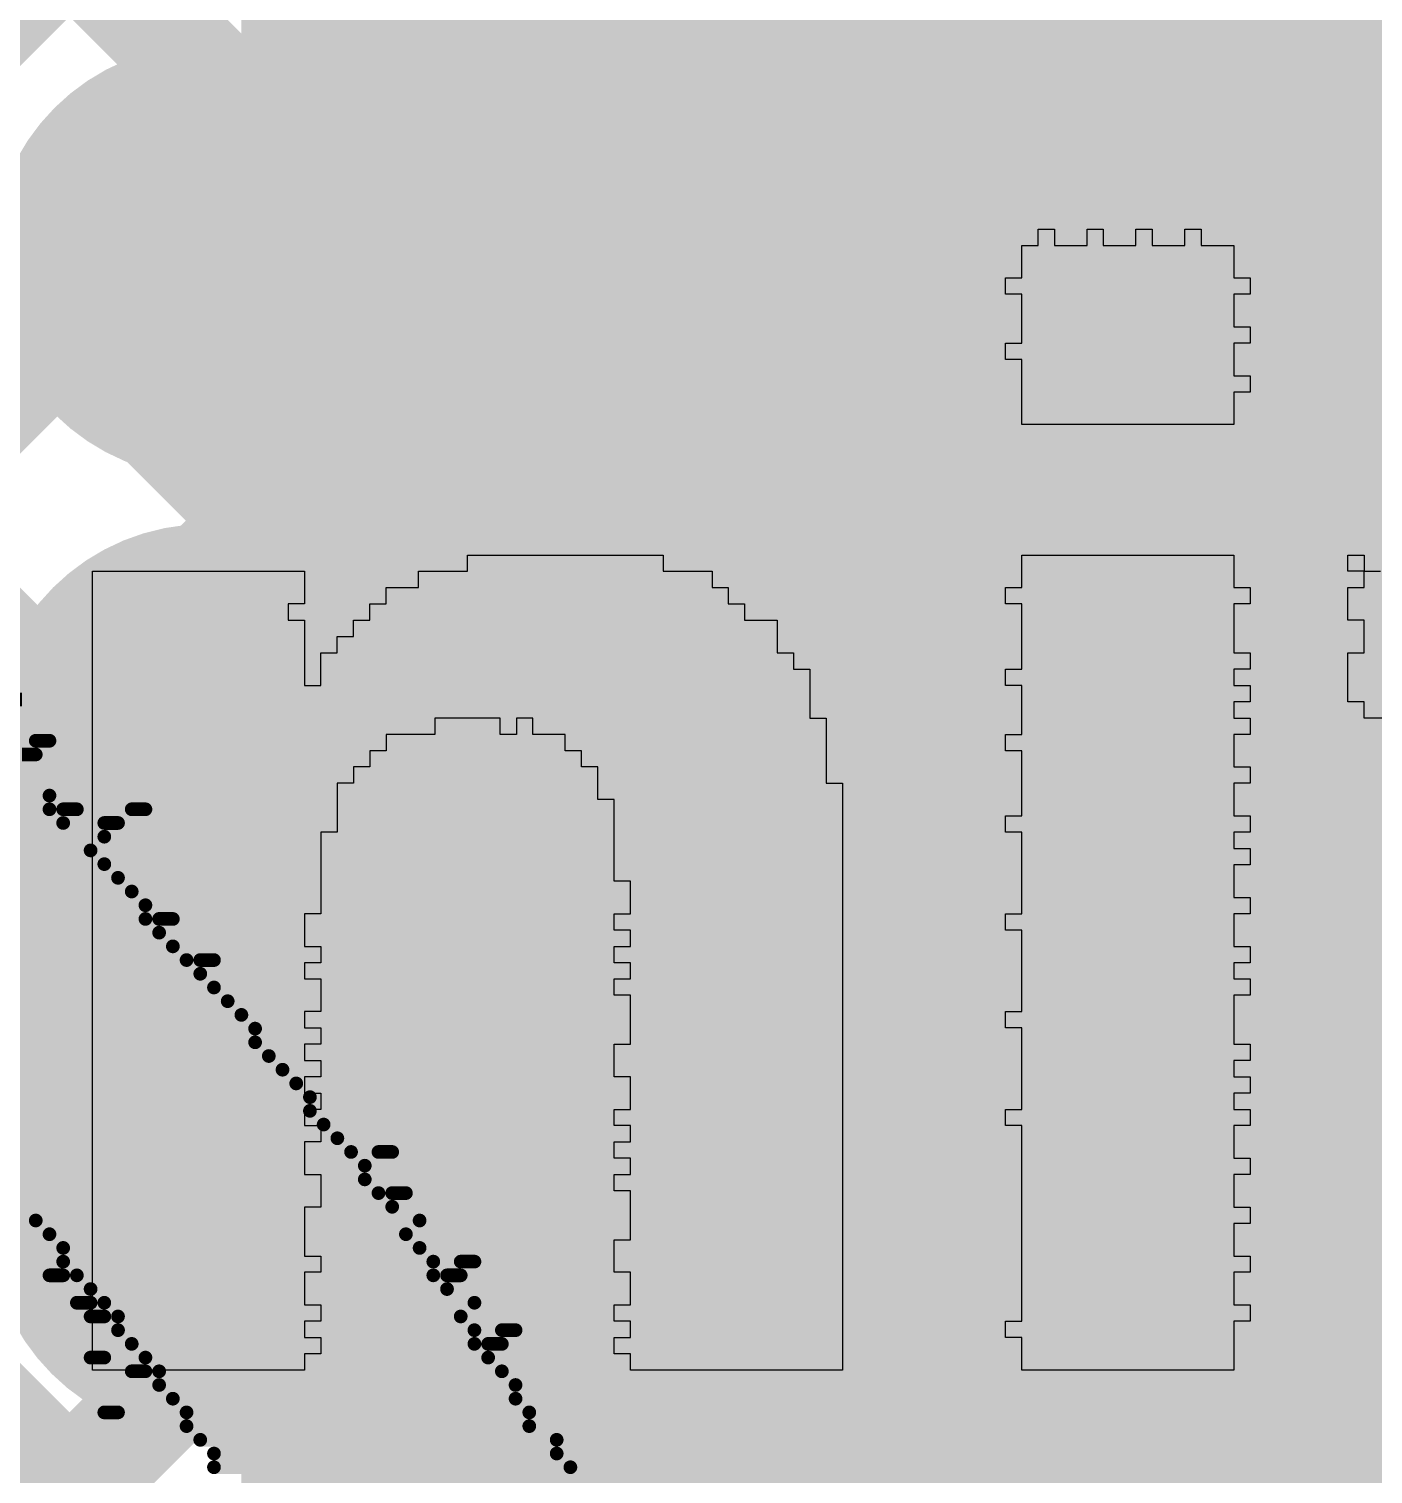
# Model space of a CAD drawing. Header units: millimetres. Extents: x 3.06 to 5.82, y 1.29 to 3.84.
# Drawn here: x 4.9185 to 5.0166, y 1.7265 to 1.8319 of the extents above; entities that cross this region are included whole.
import ezdxf

# ---------------------------------------------------------------- set-up
doc = ezdxf.new("R2010")
doc.units = ezdxf.units.MM
doc.header["$MEASUREMENT"] = 0
for name, color, linetype in [('BottomLayer', 5, 'Continuous'), ('BottomOverlay', 54, 'Continuous'), ('BottomSolder', 6, 'Continuous'), ('MultiLayer', 9, 'Continuous'), ('TopLayer', 1, 'Continuous'), ('TopOverlay', 2, 'Continuous'), ('TopSolder', 216, 'Continuous'), ('ViaHoleLayer', 16, 'Continuous')]:
    doc.layers.add(name, color=color, linetype=linetype)

msp = doc.modelspace()

# ---------------------------------------------------------------- linework, layer by layer
at = {"layer": 'BottomLayer', "const_width": 0.008}
for points in [[(4.57399, 1.491), (5.52299, 2.44)], [(4.60227, 1.491), (5.55127, 2.44)], [(4.63056, 1.491), (5.1809, 2.04134)], [(4.65884, 1.491), (5.175, 2.00716)], [(4.68712, 1.491), (5.17638, 1.98025)], [(4.69021, 1.9566), (5.10881, 1.538)], [(4.71849, 1.9566), (5.13709, 1.538)], [(4.71541, 1.491), (5.17455, 1.95014)], [(4.74369, 1.491), (5.17776, 1.92507)], [(4.77198, 1.491), (5.19842, 1.91745)], [(4.78737, 1.91601), (5.16537, 1.538)], [(4.81566, 1.916), (5.19366, 1.538)], [(4.84394, 1.916), (5.22094, 1.539)], [(4.87223, 1.916), (5.24923, 1.539)], [(4.90051, 1.916), (5.27751, 1.539)], [(4.9288, 1.916), (5.3084, 1.5364)]]:
    msp.add_lwpolyline(points, dxfattribs=at)
at = {"layer": 'BottomLayer', "const_width": 0.01181}
for points in [[(4.92565, 1.815, 1), (4.93746, 1.815, 1)], [(4.95576, 1.815, 1), (4.96757, 1.815, 1)], [(4.98587, 1.815, 1), (4.99768, 1.815, 1)], [(4.92554, 1.78, 1), (4.93735, 1.78, 1)], [(4.95565, 1.78, 1), (4.96746, 1.78, 1)], [(4.98576, 1.78, 1), (4.99757, 1.78, 1)], [(4.92543, 1.745, 1), (4.93724, 1.745, 1)], [(4.95554, 1.745, 1), (4.96735, 1.745, 1)], [(4.98565, 1.745, 1), (4.99746, 1.745, 1)]]:
    msp.add_lwpolyline(points, format="xyb", close=True, dxfattribs=at)
at = {"layer": 'BottomOverlay', "const_width": 0.001}
for points in [[(4.917, 1.783), (4.918, 1.783)], [(4.919, 1.78), (4.92, 1.78)], [(4.918, 1.779), (4.919, 1.779)], [(4.885, 1.777), (4.918, 1.777)], [(4.887, 1.776), (4.92, 1.776)], [(4.888, 1.775), (4.92, 1.775)], [(4.921, 1.775), (4.922, 1.775)], [(4.926, 1.775), (4.927, 1.775)], [(4.89, 1.774), (4.921, 1.774)], [(4.924, 1.774), (4.925, 1.774)], [(4.891, 1.773), (4.924, 1.773)], [(4.892, 1.772), (4.923, 1.772)], [(4.893, 1.771), (4.924, 1.771)], [(4.893, 1.77), (4.925, 1.77)], [(4.896, 1.769), (4.926, 1.769)], [(4.897, 1.768), (4.927, 1.768)], [(4.897, 1.767), (4.927, 1.767)], [(4.928, 1.767), (4.929, 1.767)], [(4.899, 1.766), (4.928, 1.766)], [(4.9, 1.765), (4.929, 1.765)], [(4.901, 1.764), (4.93, 1.764)], [(4.931, 1.764), (4.932, 1.764)], [(4.902, 1.763), (4.931, 1.763)], [(4.903, 1.762), (4.932, 1.762)], [(4.904, 1.761), (4.933, 1.761)], [(4.905, 1.76), (4.934, 1.76)], [(4.906, 1.759), (4.935, 1.759)], [(4.907, 1.758), (4.935, 1.758)], [(4.908, 1.757), (4.936, 1.757)], [(4.908, 1.756), (4.937, 1.756)], [(4.91, 1.755), (4.938, 1.755)], [(4.911, 1.754), (4.939, 1.754)], [(4.912, 1.753), (4.939, 1.753)], [(4.913, 1.752), (4.94, 1.752)], [(4.914, 1.751), (4.941, 1.751)], [(4.915, 1.75), (4.942, 1.75)], [(4.944, 1.75), (4.945, 1.75)], [(4.916, 1.749), (4.943, 1.749)], [(4.916, 1.748), (4.943, 1.748)], [(4.917, 1.747), (4.944, 1.747)], [(4.945, 1.747), (4.946, 1.747)], [(4.918, 1.746), (4.945, 1.746)], [(4.919, 1.745), (4.947, 1.745)], [(4.92, 1.744), (4.946, 1.744)], [(4.921, 1.743), (4.947, 1.743)], [(4.921, 1.742), (4.948, 1.742)], [(4.95, 1.742), (4.951, 1.742)], [(4.92, 1.741), (4.921, 1.741)], [(4.922, 1.741), (4.948, 1.741)], [(4.949, 1.741), (4.95, 1.741)], [(4.923, 1.74), (4.949, 1.74)], [(4.922, 1.739), (4.923, 1.739)], [(4.924, 1.739), (4.951, 1.739)], [(4.923, 1.738), (4.924, 1.738)], [(4.925, 1.738), (4.95, 1.738)], [(4.925, 1.737), (4.951, 1.737)], [(4.953, 1.737), (4.954, 1.737)], [(4.926, 1.736), (4.951, 1.736)], [(4.952, 1.736), (4.953, 1.736)], [(4.923, 1.735), (4.924, 1.735)], [(4.927, 1.735), (4.952, 1.735)], [(4.926, 1.734), (4.927, 1.734)], [(4.928, 1.734), (4.953, 1.734)], [(4.928, 1.733), (4.954, 1.733)], [(4.929, 1.732), (4.954, 1.732)], [(4.924, 1.731), (4.925, 1.731)], [(4.93, 1.731), (4.955, 1.731)], [(4.93, 1.73), (4.955, 1.73)], [(4.931, 1.729), (4.957, 1.729)], [(4.932, 1.728), (4.957, 1.728)], [(4.932, 1.727), (4.958, 1.727)]]:
    msp.add_lwpolyline(points, dxfattribs=at)
at = {"layer": 'BottomOverlay', "const_width": 0.0005}
for points in [[(4.91875, 1.78, 1), (4.91925, 1.78, 1)], [(4.91975, 1.78, 1), (4.92025, 1.78, 1)], [(4.91875, 1.779, 1), (4.91925, 1.779, 1)], [(4.91975, 1.776, 1), (4.92025, 1.776, 1)], [(4.91975, 1.775, 1), (4.92025, 1.775, 1)], [(4.92075, 1.775, 1), (4.92125, 1.775, 1)], [(4.92175, 1.775, 1), (4.92225, 1.775, 1)], [(4.92575, 1.775, 1), (4.92625, 1.775, 1)], [(4.92675, 1.775, 1), (4.92725, 1.775, 1)], [(4.92075, 1.774, 1), (4.92125, 1.774, 1)], [(4.92375, 1.774, 1), (4.92425, 1.774, 1)], [(4.92475, 1.774, 1), (4.92525, 1.774, 1)], [(4.92375, 1.773, 1), (4.92425, 1.773, 1)], [(4.92275, 1.772, 1), (4.92325, 1.772, 1)], [(4.92375, 1.771, 1), (4.92425, 1.771, 1)], [(4.92475, 1.77, 1), (4.92525, 1.77, 1)], [(4.92575, 1.769, 1), (4.92625, 1.769, 1)], [(4.92675, 1.768, 1), (4.92725, 1.768, 1)], [(4.92675, 1.767, 1), (4.92725, 1.767, 1)], [(4.92775, 1.767, 1), (4.92825, 1.767, 1)], [(4.92875, 1.767, 1), (4.92925, 1.767, 1)], [(4.92775, 1.766, 1), (4.92825, 1.766, 1)], [(4.92875, 1.765, 1), (4.92925, 1.765, 1)], [(4.92975, 1.764, 1), (4.93025, 1.764, 1)], [(4.93075, 1.764, 1), (4.93125, 1.764, 1)], [(4.93175, 1.764, 1), (4.93225, 1.764, 1)], [(4.93075, 1.763, 1), (4.93125, 1.763, 1)], [(4.93175, 1.762, 1), (4.93225, 1.762, 1)], [(4.93275, 1.761, 1), (4.93325, 1.761, 1)], [(4.93375, 1.76, 1), (4.93425, 1.76, 1)], [(4.93475, 1.759, 1), (4.93525, 1.759, 1)], [(4.93475, 1.758, 1), (4.93525, 1.758, 1)], [(4.93575, 1.757, 1), (4.93625, 1.757, 1)], [(4.93675, 1.756, 1), (4.93725, 1.756, 1)], [(4.93775, 1.755, 1), (4.93825, 1.755, 1)], [(4.93875, 1.754, 1), (4.93925, 1.754, 1)], [(4.93875, 1.753, 1), (4.93925, 1.753, 1)], [(4.93975, 1.752, 1), (4.94025, 1.752, 1)], [(4.94075, 1.751, 1), (4.94125, 1.751, 1)], [(4.94175, 1.75, 1), (4.94225, 1.75, 1)], [(4.94375, 1.75, 1), (4.94425, 1.75, 1)], [(4.94475, 1.75, 1), (4.94525, 1.75, 1)], [(4.94275, 1.749, 1), (4.94325, 1.749, 1)], [(4.94275, 1.748, 1), (4.94325, 1.748, 1)], [(4.94375, 1.747, 1), (4.94425, 1.747, 1)], [(4.94475, 1.747, 1), (4.94525, 1.747, 1)], [(4.94575, 1.747, 1), (4.94625, 1.747, 1)], [(4.94475, 1.746, 1), (4.94525, 1.746, 1)], [(4.91875, 1.745, 1), (4.91925, 1.745, 1)], [(4.94675, 1.745, 1), (4.94725, 1.745, 1)], [(4.91975, 1.744, 1), (4.92025, 1.744, 1)], [(4.94575, 1.744, 1), (4.94625, 1.744, 1)], [(4.92075, 1.743, 1), (4.92125, 1.743, 1)], [(4.94675, 1.743, 1), (4.94725, 1.743, 1)], [(4.92075, 1.742, 1), (4.92125, 1.742, 1)], [(4.94775, 1.742, 1), (4.94825, 1.742, 1)], [(4.94975, 1.742, 1), (4.95025, 1.742, 1)], [(4.95075, 1.742, 1), (4.95125, 1.742, 1)], [(4.91975, 1.741, 1), (4.92025, 1.741, 1)], [(4.92075, 1.741, 1), (4.92125, 1.741, 1)], [(4.92175, 1.741, 1), (4.92225, 1.741, 1)], [(4.94775, 1.741, 1), (4.94825, 1.741, 1)], [(4.94875, 1.741, 1), (4.94925, 1.741, 1)], [(4.94975, 1.741, 1), (4.95025, 1.741, 1)], [(4.92275, 1.74, 1), (4.92325, 1.74, 1)], [(4.94875, 1.74, 1), (4.94925, 1.74, 1)], [(4.92175, 1.739, 1), (4.92225, 1.739, 1)], [(4.92275, 1.739, 1), (4.92325, 1.739, 1)], [(4.92375, 1.739, 1), (4.92425, 1.739, 1)], [(4.95075, 1.739, 1), (4.95125, 1.739, 1)], [(4.92275, 1.738, 1), (4.92325, 1.738, 1)], [(4.92375, 1.738, 1), (4.92425, 1.738, 1)], [(4.92475, 1.738, 1), (4.92525, 1.738, 1)], [(4.92475, 1.737, 1), (4.92525, 1.737, 1)], [(4.94975, 1.738, 1), (4.95025, 1.738, 1)], [(4.95075, 1.737, 1), (4.95125, 1.737, 1)], [(4.95275, 1.737, 1), (4.95325, 1.737, 1)], [(4.95375, 1.737, 1), (4.95425, 1.737, 1)], [(4.92575, 1.736, 1), (4.92625, 1.736, 1)], [(4.95075, 1.736, 1), (4.95125, 1.736, 1)], [(4.95175, 1.736, 1), (4.95225, 1.736, 1)], [(4.95275, 1.736, 1), (4.95325, 1.736, 1)], [(4.92275, 1.735, 1), (4.92325, 1.735, 1)], [(4.92375, 1.735, 1), (4.92425, 1.735, 1)], [(4.92675, 1.735, 1), (4.92725, 1.735, 1)], [(4.95175, 1.735, 1), (4.95225, 1.735, 1)], [(4.92575, 1.734, 1), (4.92625, 1.734, 1)], [(4.92675, 1.734, 1), (4.92725, 1.734, 1)], [(4.92775, 1.734, 1), (4.92825, 1.734, 1)], [(4.95275, 1.734, 1), (4.95325, 1.734, 1)], [(4.92775, 1.733, 1), (4.92825, 1.733, 1)], [(4.95375, 1.733, 1), (4.95425, 1.733, 1)], [(4.92875, 1.732, 1), (4.92925, 1.732, 1)], [(4.95375, 1.732, 1), (4.95425, 1.732, 1)], [(4.92375, 1.731, 1), (4.92425, 1.731, 1)], [(4.92475, 1.731, 1), (4.92525, 1.731, 1)], [(4.92975, 1.731, 1), (4.93025, 1.731, 1)], [(4.95475, 1.731, 1), (4.95525, 1.731, 1)], [(4.92975, 1.73, 1), (4.93025, 1.73, 1)], [(4.95475, 1.73, 1), (4.95525, 1.73, 1)], [(4.93075, 1.729, 1), (4.93125, 1.729, 1)], [(4.95675, 1.729, 1), (4.95725, 1.729, 1)], [(4.93175, 1.728, 1), (4.93225, 1.728, 1)], [(4.95675, 1.728, 1), (4.95725, 1.728, 1)], [(4.93175, 1.727, 1), (4.93225, 1.727, 1)], [(4.95775, 1.727, 1), (4.95825, 1.727, 1)]]:
    msp.add_lwpolyline(points, format="xyb", close=True, dxfattribs=at)
at = {"layer": 'BottomSolder', "const_width": 0.01581}
for points in [[(4.92365, 1.815, 1), (4.93946, 1.815, 1)], [(4.95376, 1.815, 1), (4.96957, 1.815, 1)], [(4.98387, 1.815, 1), (4.99968, 1.815, 1)], [(4.92354, 1.78, 1), (4.93935, 1.78, 1)], [(4.95365, 1.78, 1), (4.96946, 1.78, 1)], [(4.98376, 1.78, 1), (4.99957, 1.78, 1)], [(4.92343, 1.745, 1), (4.93924, 1.745, 1)], [(4.95354, 1.745, 1), (4.96935, 1.745, 1)], [(4.98365, 1.745, 1), (4.99946, 1.745, 1)]]:
    msp.add_lwpolyline(points, format="xyb", close=True, dxfattribs=at)
at = {"layer": 'MultiLayer', "const_width": 0.01181}
for points in [[(4.92565, 1.815, 1), (4.93746, 1.815, 1)], [(4.95576, 1.815, 1), (4.96757, 1.815, 1)], [(4.98587, 1.815, 1), (4.99768, 1.815, 1)], [(4.92554, 1.78, 1), (4.93735, 1.78, 1)], [(4.95565, 1.78, 1), (4.96746, 1.78, 1)], [(4.98576, 1.78, 1), (4.99757, 1.78, 1)], [(4.92543, 1.745, 1), (4.93724, 1.745, 1)], [(4.95554, 1.745, 1), (4.96735, 1.745, 1)], [(4.98565, 1.745, 1), (4.99746, 1.745, 1)]]:
    msp.add_lwpolyline(points, format="xyb", close=True, dxfattribs=at)
at = {"layer": 'TopLayer', "const_width": 0.008}
for points in [[(4.892, 1.72416), (5.25884, 2.091)], [(4.892, 1.80901), (5.17399, 2.091)], [(4.892, 1.78073), (5.20227, 2.091)], [(4.892, 1.75244), (5.23056, 2.091)], [(4.892, 1.69588), (5.17638, 1.98025)], [(4.892, 1.66759), (5.17458, 1.95018)], [(4.892, 1.63931), (5.17776, 1.92507)], [(4.892, 1.92451), (5.15451, 1.662)], [(4.892, 1.61102), (5.19842, 1.91745)], [(4.92825, 1.91655), (5.1828, 1.662)], [(4.892, 1.89623), (5.12623, 1.662)], [(4.892, 1.86794), (5.09794, 1.662)], [(4.892, 1.83966), (5.075, 1.65666)], [(4.892, 1.81137), (5.075, 1.62837)], [(4.892, 1.78309), (5.075, 1.60009)], [(4.892, 1.75481), (5.075, 1.57181)]]:
    msp.add_lwpolyline(points, dxfattribs=at)
at = {"layer": 'TopLayer', "const_width": 0.01181}
for points in [[(4.92565, 1.815, 1), (4.93746, 1.815, 1)], [(4.95576, 1.815, 1), (4.96757, 1.815, 1)], [(4.98587, 1.815, 1), (4.99768, 1.815, 1)], [(4.92554, 1.78, 1), (4.93735, 1.78, 1)], [(4.95565, 1.78, 1), (4.96746, 1.78, 1)], [(4.98576, 1.78, 1), (4.99757, 1.78, 1)], [(4.92543, 1.745, 1), (4.93724, 1.745, 1)], [(4.95554, 1.745, 1), (4.96735, 1.745, 1)], [(4.98565, 1.745, 1), (4.99746, 1.745, 1)]]:
    msp.add_lwpolyline(points, format="xyb", close=True, dxfattribs=at)
at = {"layer": 'TopLayer'}
for points in [[(4.934, 1.661), (5.174, 1.661), (4.934, 1.902), (5.174, 1.902)], [(4.971, 1.661), (5.379, 1.661), (4.971, 1.736), (5.379, 1.736)]]:
    msp.add_solid(points, dxfattribs=at)
at = {"layer": 'TopOverlay'}
for p, q in [((4.99212, 1.81614), (4.99212, 1.81733)), ((4.99212, 1.81733), (4.99331, 1.81733)), ((4.99331, 1.81733), (4.99331, 1.81614)), ((4.99569, 1.81614), (4.99569, 1.81733)), ((4.99569, 1.81733), (4.99687, 1.81733)), ((4.99687, 1.81733), (4.99687, 1.81614)), ((4.99925, 1.81614), (4.99925, 1.81733)), ((4.99925, 1.81733), (5.00044, 1.81733)), ((5.00044, 1.81733), (5.00044, 1.81614)), ((5.00282, 1.81614), (5.00282, 1.81733)), ((5.00282, 1.81733), (5.00401, 1.81733)), ((5.00401, 1.81733), (5.00401, 1.81614)), ((4.99093, 1.81495), (4.99093, 1.81614)), ((4.99093, 1.81614), (4.99212, 1.81614)), ((4.99331, 1.81614), (4.99569, 1.81614)), ((4.99687, 1.81614), (4.99925, 1.81614)), ((5.00044, 1.81614), (5.00282, 1.81614)), ((5.00401, 1.81614), (5.00639, 1.81614)), ((5.00639, 1.81614), (5.00639, 1.81495)), ((4.99093, 1.81376), (4.99093, 1.81495)), ((5.00639, 1.81495), (5.00639, 1.81376)), ((4.98974, 1.81257), (4.98974, 1.81376)), ((4.98974, 1.81376), (4.99093, 1.81376)), ((5.00639, 1.81376), (5.00758, 1.81376)), ((5.00758, 1.81376), (5.00758, 1.81257)), ((4.99093, 1.81257), (4.98974, 1.81257)), ((4.99093, 1.81138), (4.99093, 1.81257)), ((5.00758, 1.81257), (5.00639, 1.81257)), ((5.00639, 1.81257), (5.00639, 1.81138)), ((4.99093, 1.8102), (4.99093, 1.81138)), ((5.00639, 1.81138), (5.00639, 1.8102)), ((4.99093, 1.80901), (4.99093, 1.8102)), ((5.00639, 1.8102), (5.00758, 1.8102)), ((5.00758, 1.8102), (5.00758, 1.80901)), ((4.98974, 1.80782), (4.98974, 1.80901)), ((4.98974, 1.80901), (4.99093, 1.80901)), ((5.00758, 1.80901), (5.00639, 1.80901)), ((5.00639, 1.80901), (5.00639, 1.80782)), ((4.99093, 1.80782), (4.98974, 1.80782)), ((4.99093, 1.80663), (4.99093, 1.80782)), ((5.00639, 1.80782), (5.00639, 1.80663)), ((4.99093, 1.80544), (4.99093, 1.80663)), ((5.00639, 1.80663), (5.00758, 1.80663)), ((5.00758, 1.80663), (5.00758, 1.80544)), ((4.99093, 1.80425), (4.99093, 1.80544)), ((5.00758, 1.80544), (5.00639, 1.80544)), ((5.00639, 1.80544), (5.00639, 1.80425)), ((4.99093, 1.80306), (4.99093, 1.80425)), ((5.00639, 1.80425), (5.00639, 1.80306)), ((5.00639, 1.80306), (4.99093, 1.80306)), ((4.95049, 1.79236), (4.95049, 1.79355)), ((4.95049, 1.79355), (4.96476, 1.79355)), ((4.96476, 1.79355), (4.96476, 1.79236)), ((4.99093, 1.79236), (4.99093, 1.79355)), ((4.99093, 1.79355), (5.00639, 1.79355)), ((5.00639, 1.79355), (5.00639, 1.79236)), ((5.01471, 1.79236), (5.01471, 1.79355)), ((5.01471, 1.79355), (5.0159, 1.79355)), ((5.0159, 1.79355), (5.0159, 1.79236)), ((4.92314, 1.79117), (4.92314, 1.79236)), ((4.92314, 1.79236), (4.9386, 1.79236)), ((4.9386, 1.79236), (4.9386, 1.79117)), ((4.94693, 1.79117), (4.94693, 1.79236)), ((4.94693, 1.79236), (4.95049, 1.79236)), ((4.96476, 1.79236), (4.96833, 1.79236)), ((4.96833, 1.79236), (4.96833, 1.79117)), ((4.99093, 1.79117), (4.99093, 1.79236)), ((5.00639, 1.79236), (5.00639, 1.79117)), ((5.0159, 1.79236), (5.01471, 1.79236)), ((5.0159, 1.79117), (5.0159, 1.79236)), ((5.0159, 1.79236), (5.01709, 1.79236)), ((4.92314, 1.78998), (4.92314, 1.79117)), ((4.9386, 1.79117), (4.9386, 1.78998)), ((4.94455, 1.78998), (4.94455, 1.79117)), ((4.94455, 1.79117), (4.94693, 1.79117)), ((4.96833, 1.79117), (4.96952, 1.79117)), ((4.96952, 1.79117), (4.96952, 1.78998)), ((4.98974, 1.78998), (4.98974, 1.79117)), ((4.98974, 1.79117), (4.99093, 1.79117)), ((5.00639, 1.79117), (5.00758, 1.79117)), ((5.00758, 1.79117), (5.00758, 1.78998)), ((5.01471, 1.78998), (5.01471, 1.79117)), ((5.01471, 1.79117), (5.0159, 1.79117)), ((4.92314, 1.78879), (4.92314, 1.78998)), ((4.9386, 1.78998), (4.93741, 1.78998)), ((4.93741, 1.78998), (4.93741, 1.78879)), ((4.94336, 1.78879), (4.94336, 1.78998)), ((4.94336, 1.78998), (4.94455, 1.78998)), ((4.96952, 1.78998), (4.97071, 1.78998)), ((4.97071, 1.78998), (4.97071, 1.78879)), ((4.99093, 1.78998), (4.98974, 1.78998)), ((4.99093, 1.78879), (4.99093, 1.78998)), ((5.00758, 1.78998), (5.00639, 1.78998)), ((5.00639, 1.78998), (5.00639, 1.78879)), ((5.01471, 1.78879), (5.01471, 1.78998)), ((4.92314, 1.7876), (4.92314, 1.78879)), ((4.93741, 1.78879), (4.9386, 1.78879)), ((4.9386, 1.78879), (4.9386, 1.7876)), ((4.94217, 1.7876), (4.94217, 1.78879)), ((4.94217, 1.78879), (4.94336, 1.78879)), ((4.97071, 1.78879), (4.97309, 1.78879)), ((4.97309, 1.78879), (4.97309, 1.7876)), ((4.99093, 1.7876), (4.99093, 1.78879)), ((5.00639, 1.78879), (5.00639, 1.7876)), ((5.0159, 1.78879), (5.01471, 1.78879)), ((5.0159, 1.7876), (5.0159, 1.78879)), ((4.92314, 1.78641), (4.92314, 1.7876)), ((4.9386, 1.7876), (4.9386, 1.78641)), ((4.94098, 1.78641), (4.94098, 1.7876)), ((4.94098, 1.7876), (4.94217, 1.7876)), ((4.97309, 1.7876), (4.97309, 1.78641)), ((4.99093, 1.78641), (4.99093, 1.7876)), ((5.00639, 1.7876), (5.00639, 1.78641)), ((5.0159, 1.78641), (5.0159, 1.7876)), ((4.92314, 1.78522), (4.92314, 1.78641)), ((4.9386, 1.78641), (4.9386, 1.78522)), ((4.93979, 1.78522), (4.93979, 1.78641)), ((4.93979, 1.78641), (4.94098, 1.78641)), ((4.97309, 1.78641), (4.97428, 1.78641)), ((4.97428, 1.78641), (4.97428, 1.78522)), ((4.99093, 1.78522), (4.99093, 1.78641)), ((5.00639, 1.78641), (5.00758, 1.78641)), ((5.00758, 1.78641), (5.00758, 1.78522)), ((5.01471, 1.78522), (5.01471, 1.78641)), ((5.01471, 1.78641), (5.0159, 1.78641)), ((4.92314, 1.78403), (4.92314, 1.78522)), ((4.9386, 1.78522), (4.9386, 1.78403)), ((4.93979, 1.78403), (4.93979, 1.78522)), ((4.97428, 1.78522), (4.97547, 1.78522)), ((4.97547, 1.78522), (4.97547, 1.78403)), ((4.98974, 1.78403), (4.98974, 1.78522)), ((4.98974, 1.78522), (4.99093, 1.78522)), ((5.00758, 1.78522), (5.00639, 1.78522)), ((5.00639, 1.78522), (5.00639, 1.78403)), ((5.01471, 1.78403), (5.01471, 1.78522)), ((4.92314, 1.78284), (4.92314, 1.78403)), ((4.9386, 1.78403), (4.93979, 1.78403)), ((4.97547, 1.78403), (4.97547, 1.78284)), ((4.99093, 1.78403), (4.98974, 1.78403)), ((4.99093, 1.78284), (4.99093, 1.78403)), ((5.00639, 1.78403), (5.00758, 1.78403)), ((5.00758, 1.78403), (5.00758, 1.78284)), ((5.01471, 1.78284), (5.01471, 1.78403)), ((4.92314, 1.78165), (4.92314, 1.78284)), ((4.97547, 1.78284), (4.97547, 1.78165)), ((4.99093, 1.78165), (4.99093, 1.78284)), ((5.00758, 1.78284), (5.00639, 1.78284)), ((5.00639, 1.78284), (5.00639, 1.78165)), ((5.0159, 1.78284), (5.01471, 1.78284)), ((5.0159, 1.78165), (5.0159, 1.78284)), ((4.92314, 1.78046), (4.92314, 1.78165)), ((4.95287, 1.78165), (4.94811, 1.78165)), ((4.94811, 1.78165), (4.94811, 1.78046)), ((4.95287, 1.78046), (4.95287, 1.78165)), ((4.95525, 1.78165), (4.95406, 1.78165)), ((4.95406, 1.78165), (4.95406, 1.78046)), ((4.95525, 1.78046), (4.95525, 1.78165)), ((4.97547, 1.78165), (4.97666, 1.78165)), ((4.97666, 1.78165), (4.97666, 1.78046)), ((4.99093, 1.78046), (4.99093, 1.78165)), ((5.00639, 1.78165), (5.00758, 1.78165)), ((5.00758, 1.78165), (5.00758, 1.78046)), ((5.02304, 1.78165), (5.0159, 1.78165)), ((4.92314, 1.77927), (4.92314, 1.78046)), ((4.94811, 1.78046), (4.94455, 1.78046)), ((4.94455, 1.78046), (4.94455, 1.77927)), ((4.95406, 1.78046), (4.95287, 1.78046)), ((4.95763, 1.78046), (4.95525, 1.78046)), ((4.95763, 1.77927), (4.95763, 1.78046)), ((4.97666, 1.78046), (4.97666, 1.77927)), ((4.98974, 1.77927), (4.98974, 1.78046)), ((4.98974, 1.78046), (4.99093, 1.78046)), ((5.00758, 1.78046), (5.00639, 1.78046)), ((5.00639, 1.78046), (5.00639, 1.77927)), ((4.92314, 1.77809), (4.92314, 1.77927)), ((4.94455, 1.77927), (4.94336, 1.77927)), ((4.94336, 1.77927), (4.94336, 1.77809)), ((4.95882, 1.77927), (4.95763, 1.77927)), ((4.95882, 1.77809), (4.95882, 1.77927)), ((4.97666, 1.77927), (4.97666, 1.77809)), ((4.99093, 1.77927), (4.98974, 1.77927)), ((4.99093, 1.77809), (4.99093, 1.77927)), ((5.00639, 1.77927), (5.00639, 1.77809)), ((4.92314, 1.7769), (4.92314, 1.77809)), ((4.94336, 1.77809), (4.94217, 1.77809)), ((4.94217, 1.77809), (4.94217, 1.7769)), ((4.96001, 1.77809), (4.95882, 1.77809)), ((4.96001, 1.7769), (4.96001, 1.77809)), ((4.97666, 1.77809), (4.97666, 1.7769)), ((4.99093, 1.7769), (4.99093, 1.77809)), ((5.00639, 1.77809), (5.00758, 1.77809)), ((5.00758, 1.77809), (5.00758, 1.7769)), ((4.92314, 1.77571), (4.92314, 1.7769)), ((4.94217, 1.7769), (4.94098, 1.7769)), ((4.94098, 1.7769), (4.94098, 1.77571)), ((4.96001, 1.77571), (4.96001, 1.7769)), ((4.97666, 1.7769), (4.97785, 1.7769)), ((4.97785, 1.7769), (4.97785, 1.77571)), ((4.99093, 1.77571), (4.99093, 1.7769)), ((5.00758, 1.7769), (5.00639, 1.7769)), ((5.00639, 1.7769), (5.00639, 1.77571)), ((4.92314, 1.77452), (4.92314, 1.77571)), ((4.94098, 1.77571), (4.94098, 1.77452)), ((4.9612, 1.77571), (4.96001, 1.77571)), ((4.9612, 1.77452), (4.9612, 1.77571)), ((4.97785, 1.77571), (4.97785, 1.77452)), ((4.99093, 1.77452), (4.99093, 1.77571)), ((5.00639, 1.77571), (5.00639, 1.77452)), ((4.92314, 1.77333), (4.92314, 1.77452)), ((4.94098, 1.77452), (4.94098, 1.77333)), ((4.9612, 1.77333), (4.9612, 1.77452)), ((4.97785, 1.77452), (4.97785, 1.77333)), ((4.98974, 1.77333), (4.98974, 1.77452)), ((4.98974, 1.77452), (4.99093, 1.77452)), ((5.00639, 1.77452), (5.00758, 1.77452)), ((5.00758, 1.77452), (5.00758, 1.77333)), ((4.92314, 1.77214), (4.92314, 1.77333)), ((4.94098, 1.77333), (4.93979, 1.77333)), ((4.93979, 1.77333), (4.93979, 1.77214)), ((4.9612, 1.77214), (4.9612, 1.77333)), ((4.97785, 1.77333), (4.97785, 1.77214)), ((4.99093, 1.77333), (4.98974, 1.77333)), ((4.99093, 1.77214), (4.99093, 1.77333)), ((5.00758, 1.77333), (5.00639, 1.77333)), ((5.00639, 1.77333), (5.00639, 1.77214)), ((4.92314, 1.77095), (4.92314, 1.77214)), ((4.93979, 1.77214), (4.93979, 1.77095)), ((4.9612, 1.77095), (4.9612, 1.77214)), ((4.97785, 1.77214), (4.97785, 1.77095)), ((4.99093, 1.77095), (4.99093, 1.77214)), ((5.00639, 1.77214), (5.00758, 1.77214)), ((5.00758, 1.77214), (5.00758, 1.77095)), ((4.92314, 1.76976), (4.92314, 1.77095)), ((4.93979, 1.77095), (4.93979, 1.76976)), ((4.9612, 1.76976), (4.9612, 1.77095)), ((4.97785, 1.77095), (4.97785, 1.76976)), ((4.99093, 1.76976), (4.99093, 1.77095)), ((5.00758, 1.77095), (5.00639, 1.77095)), ((5.00639, 1.77095), (5.00639, 1.76976)), ((4.92314, 1.76857), (4.92314, 1.76976)), ((4.93979, 1.76976), (4.93979, 1.76857)), ((4.96239, 1.76976), (4.9612, 1.76976)), ((4.96239, 1.76857), (4.96239, 1.76976)), ((4.97785, 1.76976), (4.97785, 1.76857)), ((4.99093, 1.76857), (4.99093, 1.76976)), ((5.00639, 1.76976), (5.00639, 1.76857)), ((4.92314, 1.76738), (4.92314, 1.76857)), ((4.93979, 1.76857), (4.93979, 1.76738)), ((4.96239, 1.76738), (4.96239, 1.76857)), ((4.97785, 1.76857), (4.97785, 1.76738)), ((4.99093, 1.76738), (4.99093, 1.76857)), ((5.00639, 1.76857), (5.00758, 1.76857)), ((5.00758, 1.76857), (5.00758, 1.76738)), ((4.92314, 1.76619), (4.92314, 1.76738)), ((4.93979, 1.76738), (4.9386, 1.76738)), ((4.9386, 1.76738), (4.9386, 1.76619)), ((4.9612, 1.76619), (4.9612, 1.76738)), ((4.9612, 1.76738), (4.96239, 1.76738)), ((4.97785, 1.76738), (4.97785, 1.76619)), ((4.98974, 1.76619), (4.98974, 1.76738)), ((4.98974, 1.76738), (4.99093, 1.76738)), ((5.00758, 1.76738), (5.00639, 1.76738)), ((5.00639, 1.76738), (5.00639, 1.76619)), ((4.92314, 1.765), (4.92314, 1.76619)), ((4.9386, 1.76619), (4.9386, 1.765)), ((4.96239, 1.76619), (4.9612, 1.76619)), ((4.96239, 1.765), (4.96239, 1.76619)), ((4.97785, 1.76619), (4.97785, 1.765)), ((4.99093, 1.76619), (4.98974, 1.76619)), ((4.99093, 1.765), (4.99093, 1.76619)), ((5.00639, 1.76619), (5.00639, 1.765)), ((4.92314, 1.76381), (4.92314, 1.765)), ((4.9386, 1.765), (4.93979, 1.765)), ((4.93979, 1.765), (4.93979, 1.76381)), ((4.9612, 1.76381), (4.9612, 1.765)), ((4.9612, 1.765), (4.96239, 1.765)), ((4.97785, 1.765), (4.97785, 1.76381)), ((4.99093, 1.76381), (4.99093, 1.765)), ((5.00639, 1.765), (5.00758, 1.765)), ((5.00758, 1.765), (5.00758, 1.76381)), ((4.92314, 1.76263), (4.92314, 1.76381)), ((4.93979, 1.76381), (4.9386, 1.76381)), ((4.9386, 1.76381), (4.9386, 1.76263)), ((4.96239, 1.76381), (4.9612, 1.76381)), ((4.96239, 1.76263), (4.96239, 1.76381)), ((4.97785, 1.76381), (4.97785, 1.76263)), ((4.99093, 1.76263), (4.99093, 1.76381)), ((5.00758, 1.76381), (5.00639, 1.76381)), ((5.00639, 1.76381), (5.00639, 1.76263)), ((4.92314, 1.76144), (4.92314, 1.76263)), ((4.9386, 1.76263), (4.93979, 1.76263)), ((4.93979, 1.76263), (4.93979, 1.76144)), ((4.9612, 1.76144), (4.9612, 1.76263)), ((4.9612, 1.76263), (4.96239, 1.76263)), ((4.97785, 1.76263), (4.97785, 1.76144)), ((4.99093, 1.76144), (4.99093, 1.76263)), ((5.00639, 1.76263), (5.00758, 1.76263)), ((5.00758, 1.76263), (5.00758, 1.76144)), ((4.92314, 1.76025), (4.92314, 1.76144)), ((4.93979, 1.76144), (4.93979, 1.76025)), ((4.96239, 1.76144), (4.9612, 1.76144)), ((4.96239, 1.76025), (4.96239, 1.76144)), ((4.97785, 1.76144), (4.97785, 1.76025)), ((4.99093, 1.76025), (4.99093, 1.76144)), ((5.00758, 1.76144), (5.00639, 1.76144)), ((5.00639, 1.76144), (5.00639, 1.76025)), ((4.92314, 1.75906), (4.92314, 1.76025)), ((4.93979, 1.76025), (4.9386, 1.76025)), ((4.9386, 1.76025), (4.9386, 1.75906)), ((4.96239, 1.75906), (4.96239, 1.76025)), ((4.97785, 1.76025), (4.97785, 1.75906)), ((4.98974, 1.75906), (4.98974, 1.76025)), ((4.98974, 1.76025), (4.99093, 1.76025)), ((5.00639, 1.76025), (5.00639, 1.75906)), ((4.92314, 1.75787), (4.92314, 1.75906)), ((4.9386, 1.75906), (4.93979, 1.75906)), ((4.93979, 1.75906), (4.93979, 1.75787)), ((4.96239, 1.75787), (4.96239, 1.75906)), ((4.97785, 1.75906), (4.97785, 1.75787)), ((4.99093, 1.75906), (4.98974, 1.75906)), ((4.99093, 1.75787), (4.99093, 1.75906)), ((5.00639, 1.75906), (5.00639, 1.75787)), ((4.92314, 1.75668), (4.92314, 1.75787)), ((4.93979, 1.75787), (4.9386, 1.75787)), ((4.9386, 1.75787), (4.9386, 1.75668)), ((4.9612, 1.75668), (4.9612, 1.75787)), ((4.9612, 1.75787), (4.96239, 1.75787)), ((4.97785, 1.75787), (4.97785, 1.75668)), ((4.99093, 1.75668), (4.99093, 1.75787)), ((5.00639, 1.75787), (5.00758, 1.75787)), ((5.00758, 1.75787), (5.00758, 1.75668)), ((4.92314, 1.75549), (4.92314, 1.75668)), ((4.9386, 1.75668), (4.93979, 1.75668)), ((4.93979, 1.75668), (4.93979, 1.75549)), ((4.9612, 1.75549), (4.9612, 1.75668)), ((4.97785, 1.75668), (4.97785, 1.75549)), ((4.99093, 1.75549), (4.99093, 1.75668)), ((5.00758, 1.75668), (5.00639, 1.75668)), ((5.00639, 1.75668), (5.00639, 1.75549)), ((4.92314, 1.7543), (4.92314, 1.75549)), ((4.93979, 1.75549), (4.9386, 1.75549)), ((4.9386, 1.75549), (4.9386, 1.7543)), ((4.96239, 1.75549), (4.9612, 1.75549)), ((4.96239, 1.7543), (4.96239, 1.75549)), ((4.97785, 1.75549), (4.97785, 1.7543)), ((4.99093, 1.7543), (4.99093, 1.75549)), ((5.00639, 1.75549), (5.00758, 1.75549)), ((5.00758, 1.75549), (5.00758, 1.7543)), ((4.92314, 1.75311), (4.92314, 1.7543)), ((4.9386, 1.7543), (4.93979, 1.7543)), ((4.93979, 1.7543), (4.93979, 1.75311)), ((4.96239, 1.75311), (4.96239, 1.7543)), ((4.97785, 1.7543), (4.97785, 1.75311)), ((4.99093, 1.75311), (4.99093, 1.7543)), ((5.00758, 1.7543), (5.00639, 1.7543)), ((5.00639, 1.7543), (5.00639, 1.75311)), ((4.92314, 1.75192), (4.92314, 1.75311)), ((4.93979, 1.75311), (4.9386, 1.75311)), ((4.9386, 1.75311), (4.9386, 1.75192)), ((4.9612, 1.75192), (4.9612, 1.75311)), ((4.9612, 1.75311), (4.96239, 1.75311)), ((4.97785, 1.75311), (4.97785, 1.75192)), ((4.98974, 1.75192), (4.98974, 1.75311)), ((4.98974, 1.75311), (4.99093, 1.75311)), ((5.00639, 1.75311), (5.00758, 1.75311)), ((5.00758, 1.75311), (5.00758, 1.75192)), ((4.92314, 1.75073), (4.92314, 1.75192)), ((4.9386, 1.75192), (4.93979, 1.75192)), ((4.93979, 1.75192), (4.93979, 1.75073)), ((4.96239, 1.75192), (4.9612, 1.75192)), ((4.96239, 1.75073), (4.96239, 1.75192)), ((4.97785, 1.75192), (4.97785, 1.75073)), ((4.99093, 1.75192), (4.98974, 1.75192)), ((4.99093, 1.75073), (4.99093, 1.75192)), ((5.00758, 1.75192), (5.00639, 1.75192)), ((5.00639, 1.75192), (5.00639, 1.75073)), ((4.92314, 1.74954), (4.92314, 1.75073)), ((4.93979, 1.75073), (4.9386, 1.75073)), ((4.9386, 1.75073), (4.9386, 1.74954)), ((4.9612, 1.74954), (4.9612, 1.75073)), ((4.9612, 1.75073), (4.96239, 1.75073)), ((4.97785, 1.75073), (4.97785, 1.74954)), ((4.99093, 1.74954), (4.99093, 1.75073)), ((5.00639, 1.75073), (5.00639, 1.74954)), ((4.92314, 1.74835), (4.92314, 1.74954)), ((4.9386, 1.74954), (4.9386, 1.74835)), ((4.96239, 1.74954), (4.9612, 1.74954)), ((4.96239, 1.74835), (4.96239, 1.74954)), ((4.97785, 1.74954), (4.97785, 1.74835)), ((4.99093, 1.74835), (4.99093, 1.74954)), ((5.00639, 1.74954), (5.00758, 1.74954)), ((5.00758, 1.74954), (5.00758, 1.74835)), ((4.92314, 1.74716), (4.92314, 1.74835)), ((4.9386, 1.74835), (4.93979, 1.74835)), ((4.93979, 1.74835), (4.93979, 1.74716)), ((4.9612, 1.74716), (4.9612, 1.74835)), ((4.9612, 1.74835), (4.96239, 1.74835)), ((4.97785, 1.74835), (4.97785, 1.74716)), ((4.99093, 1.74716), (4.99093, 1.74835)), ((5.00758, 1.74835), (5.00639, 1.74835)), ((5.00639, 1.74835), (5.00639, 1.74716)), ((4.92314, 1.74598), (4.92314, 1.74716)), ((4.93979, 1.74716), (4.93979, 1.74598)), ((4.96239, 1.74716), (4.9612, 1.74716)), ((4.96239, 1.74598), (4.96239, 1.74716)), ((4.97785, 1.74716), (4.97785, 1.74598)), ((4.99093, 1.74598), (4.99093, 1.74716)), ((5.00639, 1.74716), (5.00639, 1.74598)), ((4.92314, 1.74479), (4.92314, 1.74598)), ((4.93979, 1.74598), (4.9386, 1.74598)), ((4.9386, 1.74598), (4.9386, 1.74479)), ((4.96239, 1.74479), (4.96239, 1.74598)), ((4.97785, 1.74598), (4.97785, 1.74479)), ((4.99093, 1.74479), (4.99093, 1.74598)), ((5.00639, 1.74598), (5.00758, 1.74598)), ((5.00758, 1.74598), (5.00758, 1.74479)), ((4.92314, 1.7436), (4.92314, 1.74479)), ((4.9386, 1.74479), (4.9386, 1.7436)), ((4.96239, 1.7436), (4.96239, 1.74479)), ((4.97785, 1.74479), (4.97785, 1.7436)), ((4.99093, 1.7436), (4.99093, 1.74479)), ((5.00758, 1.74479), (5.00639, 1.74479)), ((5.00639, 1.74479), (5.00639, 1.7436)), ((4.92314, 1.74241), (4.92314, 1.7436)), ((4.9386, 1.7436), (4.9386, 1.74241)), ((4.9612, 1.74241), (4.9612, 1.7436)), ((4.9612, 1.7436), (4.96239, 1.7436)), ((4.97785, 1.7436), (4.97785, 1.74241)), ((4.99093, 1.74241), (4.99093, 1.7436)), ((5.00639, 1.7436), (5.00639, 1.74241)), ((4.92314, 1.74122), (4.92314, 1.74241)), ((4.9386, 1.74241), (4.93979, 1.74241)), ((4.93979, 1.74241), (4.93979, 1.74122)), ((4.9612, 1.74122), (4.9612, 1.74241)), ((4.97785, 1.74241), (4.97785, 1.74122)), ((4.99093, 1.74122), (4.99093, 1.74241)), ((5.00639, 1.74241), (5.00758, 1.74241)), ((5.00758, 1.74241), (5.00758, 1.74122)), ((4.92314, 1.74003), (4.92314, 1.74122)), ((4.93979, 1.74122), (4.9386, 1.74122)), ((4.9386, 1.74122), (4.9386, 1.74003)), ((4.96239, 1.74122), (4.9612, 1.74122)), ((4.96239, 1.74003), (4.96239, 1.74122)), ((4.97785, 1.74122), (4.97785, 1.74003)), ((4.99093, 1.74003), (4.99093, 1.74122)), ((5.00758, 1.74122), (5.00639, 1.74122)), ((5.00639, 1.74122), (5.00639, 1.74003)), ((4.92314, 1.73884), (4.92314, 1.74003)), ((4.9386, 1.74003), (4.9386, 1.73884)), ((4.96239, 1.73884), (4.96239, 1.74003)), ((4.97785, 1.74003), (4.97785, 1.73884)), ((4.99093, 1.73884), (4.99093, 1.74003)), ((5.00639, 1.74003), (5.00639, 1.73884)), ((4.92314, 1.73765), (4.92314, 1.73884)), ((4.9386, 1.73884), (4.93979, 1.73884)), ((4.93979, 1.73884), (4.93979, 1.73765)), ((4.9612, 1.73765), (4.9612, 1.73884)), ((4.9612, 1.73884), (4.96239, 1.73884)), ((4.97785, 1.73884), (4.97785, 1.73765)), ((4.99093, 1.73765), (4.99093, 1.73884)), ((5.00639, 1.73884), (5.00758, 1.73884)), ((5.00758, 1.73884), (5.00758, 1.73765)), ((4.92314, 1.73646), (4.92314, 1.73765)), ((4.93979, 1.73765), (4.9386, 1.73765)), ((4.9386, 1.73765), (4.9386, 1.73646)), ((4.96239, 1.73765), (4.9612, 1.73765)), ((4.96239, 1.73646), (4.96239, 1.73765)), ((4.97785, 1.73765), (4.97785, 1.73646)), ((4.98974, 1.73646), (4.98974, 1.73765)), ((4.98974, 1.73765), (4.99093, 1.73765)), ((5.00758, 1.73765), (5.00639, 1.73765)), ((5.00639, 1.73765), (5.00639, 1.73646)), ((4.92314, 1.73527), (4.92314, 1.73646)), ((4.9386, 1.73646), (4.93979, 1.73646)), ((4.93979, 1.73646), (4.93979, 1.73527)), ((4.9612, 1.73527), (4.9612, 1.73646)), ((4.9612, 1.73646), (4.96239, 1.73646)), ((4.97785, 1.73646), (4.97785, 1.73527)), ((4.99093, 1.73646), (4.98974, 1.73646)), ((4.99093, 1.73527), (4.99093, 1.73646)), ((5.00639, 1.73646), (5.00639, 1.73527)), ((4.92314, 1.73408), (4.92314, 1.73527)), ((4.93979, 1.73527), (4.9386, 1.73527)), ((4.9386, 1.73527), (4.9386, 1.73408)), ((4.96239, 1.73527), (4.9612, 1.73527)), ((4.96239, 1.73408), (4.96239, 1.73527)), ((4.97785, 1.73527), (4.97785, 1.73408)), ((4.99093, 1.73408), (4.99093, 1.73527)), ((5.00639, 1.73527), (5.00639, 1.73408)), ((4.9386, 1.73408), (4.92314, 1.73408)), ((4.97785, 1.73408), (4.96239, 1.73408)), ((5.00639, 1.73408), (4.99093, 1.73408))]:
    msp.add_line(p, q, dxfattribs=at)
at = {"layer": 'TopSolder', "const_width": 0.01581}
for points in [[(4.92365, 1.815, 1), (4.93946, 1.815, 1)], [(4.95376, 1.815, 1), (4.96957, 1.815, 1)], [(4.98387, 1.815, 1), (4.99968, 1.815, 1)], [(4.92354, 1.78, 1), (4.93935, 1.78, 1)], [(4.95365, 1.78, 1), (4.96946, 1.78, 1)], [(4.98376, 1.78, 1), (4.99957, 1.78, 1)], [(4.92343, 1.745, 1), (4.93924, 1.745, 1)], [(4.95354, 1.745, 1), (4.96935, 1.745, 1)], [(4.98365, 1.745, 1), (4.99946, 1.745, 1)]]:
    msp.add_lwpolyline(points, format="xyb", close=True, dxfattribs=at)
at = {"layer": 'ViaHoleLayer', "const_width": 0.00787}
for points in [[(4.92762, 1.815, 1), (4.93549, 1.815, 1)], [(4.95773, 1.815, 1), (4.9656, 1.815, 1)], [(4.98784, 1.815, 1), (4.99571, 1.815, 1)], [(4.92751, 1.78, 1), (4.93538, 1.78, 1)], [(4.95762, 1.78, 1), (4.96549, 1.78, 1)], [(4.98773, 1.78, 1), (4.9956, 1.78, 1)], [(4.92739, 1.745, 1), (4.93527, 1.745, 1)], [(4.95751, 1.745, 1), (4.96538, 1.745, 1)], [(4.98762, 1.745, 1), (4.99549, 1.745, 1)]]:
    msp.add_lwpolyline(points, format="xyb", close=True, dxfattribs=at)

doc.saveas('drawing.dxf')
